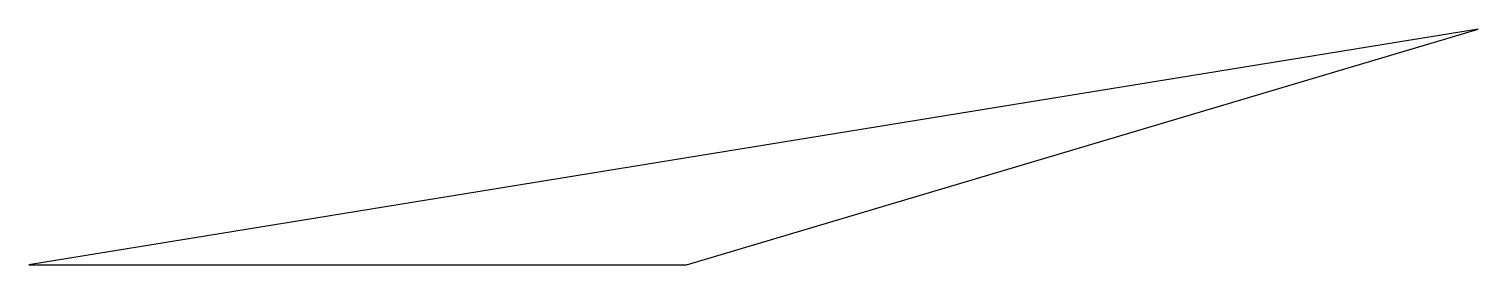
# Model space of a CAD drawing. Header units: millimetres. Extents: x 0 to 94.8, y 0 to 15.4.
import ezdxf

# ---------------------------------------------------------------- set-up
doc = ezdxf.new("R2010")
doc.units = ezdxf.units.MM

msp = doc.modelspace()

# ---------------------------------------------------------------- linework, layer by layer
msp.add_lwpolyline([(0, 0), (43, 0), (94.756, 15.406)], close=True)

doc.saveas('drawing.dxf')
